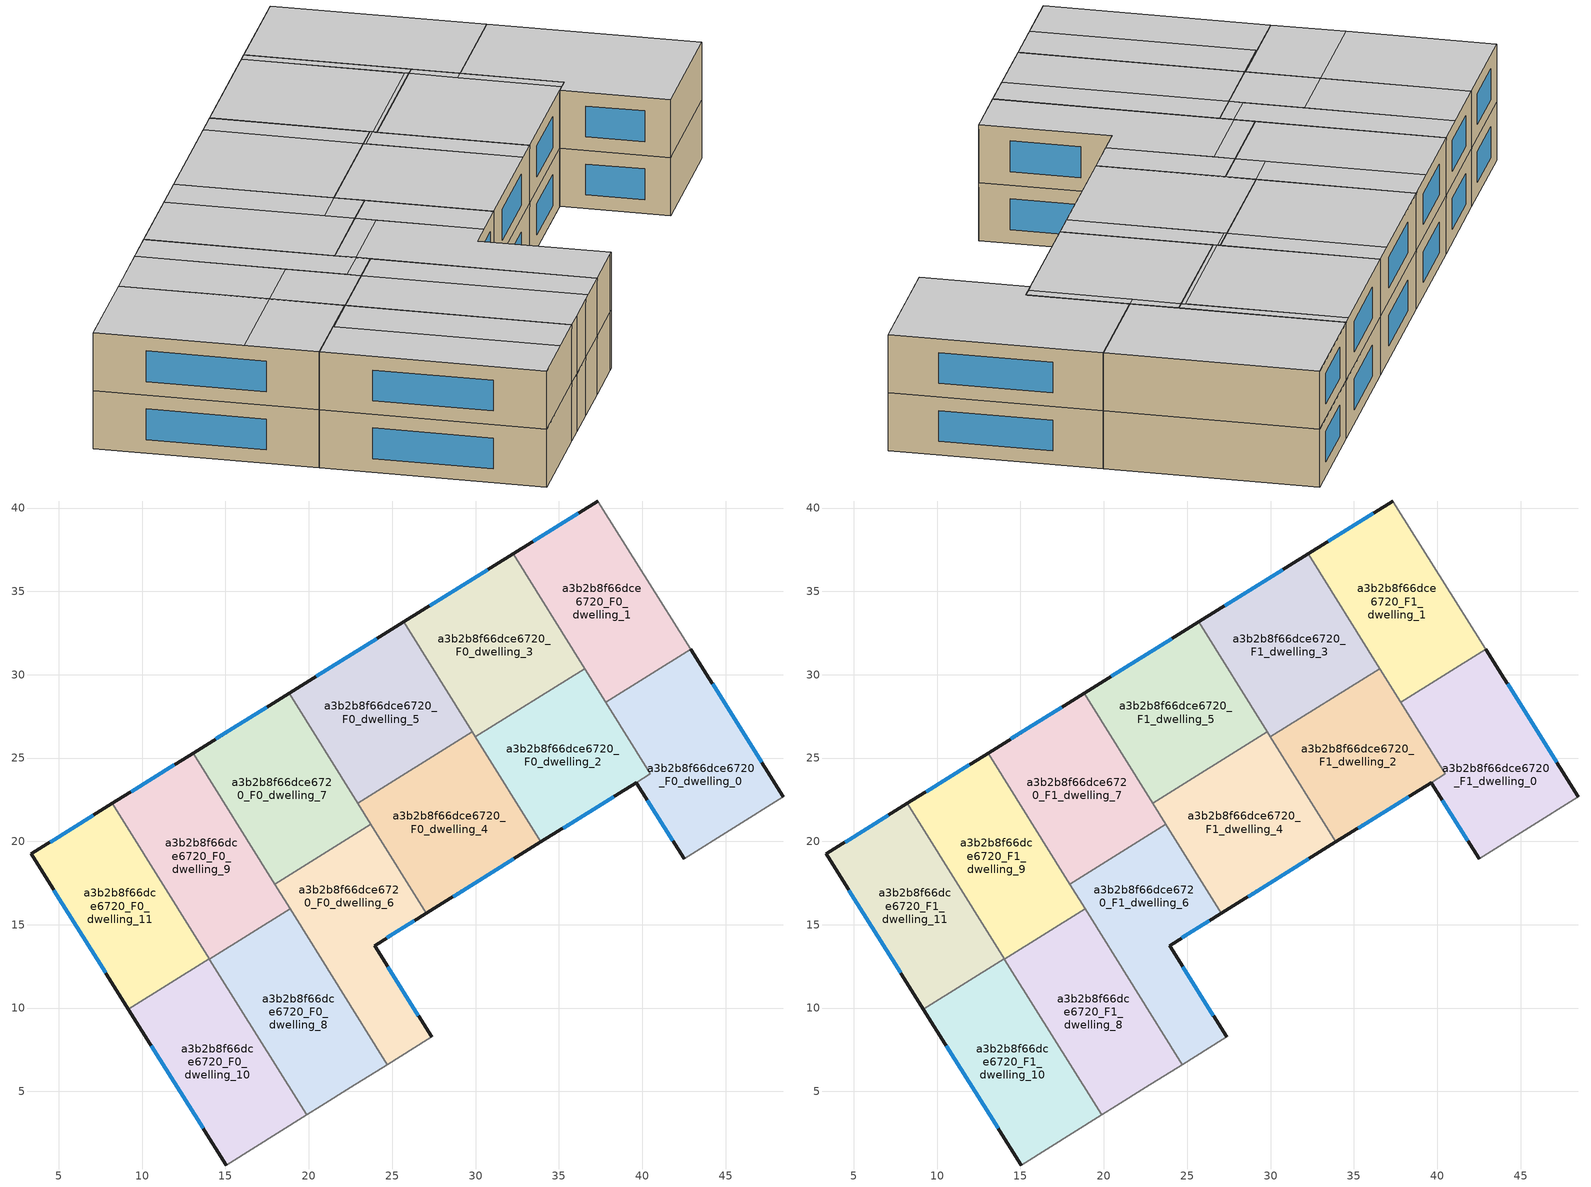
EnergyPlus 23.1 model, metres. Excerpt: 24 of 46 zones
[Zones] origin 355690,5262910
a3b2b8f66dce6720_F0_dwelling_0
 floor ground (EU_floor_Construction): 42.92,31.53 48.47,22.67 42.52,18.96 39.64,23.53 40.49,24.06 37.82,28.35 z0
 wall outside (EU_wall_Construction): 48.47,22.67 42.92,31.53 / 39.64,23.53 42.52,18.96 z0:3
 wall to a3b2b8f66dce6720_F0_dwelling_1 (EU_wall_Construction): 42.92,31.53 37.82,28.35 z0:3
 wall adiabatic (EU_wall_Construction): 42.52,18.96 48.47,22.67 z0:3
 wall to a3b2b8f66dce6720_F0_dwelling_2 (EU_wall_Construction): 37.82,28.35 40.49,24.06 39.64,23.53 z0:3
 window (EU_Window_Construction): 47.17,24.75 44.22,29.45 / 40.32,22.46 41.84,20.03 z0.7:2.3
a3b2b8f66dce6720_F0_dwelling_1
 floor ground (EU_floor_Construction): 37.35,40.42 42.92,31.53 37.82,28.35 32.27,37.26 z0
 wall outside (EU_wall_Construction): 37.35,40.42 32.27,37.26 z0:3
 wall adiabatic (EU_wall_Construction): 42.92,31.53 37.35,40.42 z0:3
 wall to a3b2b8f66dce6720_F0_dwelling_3 (EU_wall_Construction): 32.27,37.26 36.57,30.37 z0:3
 wall to a3b2b8f66dce6720_F0_dwelling_2 (EU_wall_Construction): 36.57,30.37 37.82,28.35 z0:3
 window (EU_Window_Construction): 36.16,39.68 33.46,38 z0.7:2.3
a3b2b8f66dce6720_F0_dwelling_10
 floor ground (EU_floor_Construction): 14.02,12.96 19.86,3.59 15.03,0.58 9.17,9.94 z0
 wall outside (EU_wall_Construction): 9.17,9.94 15.03,0.58 z0:3
 wall to a3b2b8f66dce6720_F0_dwelling_11 (EU_wall_Construction): 14.02,12.96 9.17,9.94 z0:3
 wall adiabatic (EU_wall_Construction): 15.03,0.58 19.86,3.59 z0:3
 wall to a3b2b8f66dce6720_F0_dwelling_8 (EU_wall_Construction): 19.86,3.59 14.04,12.93 z0:3
 wall to a3b2b8f66dce6720_F0_dwelling_9 (EU_wall_Construction): 14.04,12.93 14.02,12.96 z0:3
 window (EU_Window_Construction): 10.55,7.74 13.66,2.78 z0.7:2.3
a3b2b8f66dce6720_F0_dwelling_11
 floor ground (EU_floor_Construction): 8.22,22.28 14.02,12.96 9.17,9.94 3.34,19.24 z0
 wall outside (EU_wall_Construction): 8.22,22.28 3.34,19.24 9.17,9.94 z0:3
 wall to a3b2b8f66dce6720_F0_dwelling_9 (EU_wall_Construction): 14.02,12.96 8.22,22.28 z0:3
 window (EU_Window_Construction): 4.71,17.06 7.8,12.12 / 7.07,21.57 4.49,19.96 z0.7:2.3
a3b2b8f66dce6720_F0_dwelling_2
 floor ground (EU_floor_Construction): 36.57,30.37 40.49,24.06 33.92,19.97 29.99,26.27 z0
 wall outside (EU_wall_Construction): 33.92,19.97 39.64,23.53 z0:3
 wall to a3b2b8f66dce6720_F0_dwelling_3 (EU_wall_Construction): 36.57,30.37 29.99,26.27 z0:3
 wall to a3b2b8f66dce6720_F0_dwelling_4 (EU_wall_Construction): 29.99,26.27 33.92,19.97 z0:3
 window (EU_Window_Construction): 35.26,20.8 38.3,22.69 z0.7:2.3
a3b2b8f66dce6720_F0_dwelling_3
 floor ground (EU_floor_Construction): 32.27,37.26 36.57,30.37 29.99,26.27 25.7,33.17 z0
 wall outside (EU_wall_Construction): 32.27,37.26 25.7,33.17 z0:3
 wall to a3b2b8f66dce6720_F0_dwelling_5 (EU_wall_Construction): 25.7,33.17 29.81,26.57 z0:3
 wall to a3b2b8f66dce6720_F0_dwelling_4 (EU_wall_Construction): 29.81,26.57 29.99,26.27 z0:3
 window (EU_Window_Construction): 30.73,36.3 27.24,34.13 z0.7:2.3
a3b2b8f66dce6720_F0_dwelling_4
 floor ground (EU_floor_Construction): 29.81,26.57 33.92,19.97 27.05,15.69 22.94,22.29 z0
 wall outside (EU_wall_Construction): 27.05,15.69 33.92,19.97 z0:3
 wall to a3b2b8f66dce6720_F0_dwelling_5 (EU_wall_Construction): 29.81,26.57 22.94,22.29 z0:3
 wall to a3b2b8f66dce6720_F0_dwelling_6 (EU_wall_Construction): 23.73,21.02 27.05,15.69 z0:3
 wall to a3b2b8f66dce6720_F0_dwelling_7 (EU_wall_Construction): 22.94,22.29 23.73,21.02 z0:3
 window (EU_Window_Construction): 28.66,16.69 32.31,18.96 z0.7:2.3
a3b2b8f66dce6720_F0_dwelling_5
 floor ground (EU_floor_Construction): 25.7,33.17 29.81,26.57 22.94,22.29 18.83,28.89 z0
 wall outside (EU_wall_Construction): 25.7,33.17 18.83,28.89 z0:3
 wall to a3b2b8f66dce6720_F0_dwelling_7 (EU_wall_Construction): 18.83,28.89 22.94,22.29 z0:3
 window (EU_Window_Construction): 24.08,32.16 20.44,29.89 z0.7:2.3
a3b2b8f66dce6720_F0_dwelling_6
 floor ground (EU_floor_Construction): 23.73,21.02 27.05,15.69 23.94,13.75 27.38,8.26 27.14,8.12 24.71,6.6 17.97,17.43 z0
 wall outside (EU_wall_Construction): 27.38,8.26 23.94,13.75 27.05,15.69 z0:3
 wall adiabatic (EU_wall_Construction): 24.71,6.6 27.14,8.12 27.38,8.26 z0:3
 wall to a3b2b8f66dce6720_F0_dwelling_7 (EU_wall_Construction): 23.73,21.02 17.97,17.43 z0:3
 wall to a3b2b8f66dce6720_F0_dwelling_8 (EU_wall_Construction): 18.89,15.95 24.71,6.6 z0:3
 wall to a3b2b8f66dce6720_F0_dwelling_9 (EU_wall_Construction): 17.97,17.43 18.89,15.95 z0:3
 window (EU_Window_Construction): 26.57,9.55 24.75,12.47 / 24.67,14.21 26.32,15.23 z0.7:2.3
a3b2b8f66dce6720_F0_dwelling_7
 floor ground (EU_floor_Construction): 18.83,28.89 23.73,21.02 17.97,17.43 13.07,25.3 z0
 wall outside (EU_wall_Construction): 18.83,28.89 13.07,25.3 z0:3
 wall to a3b2b8f66dce6720_F0_dwelling_9 (EU_wall_Construction): 13.07,25.3 17.97,17.43 z0:3
 window (EU_Window_Construction): 17.47,28.05 14.42,26.14 z0.7:2.3
a3b2b8f66dce6720_F0_dwelling_8
 floor ground (EU_floor_Construction): 18.89,15.95 24.71,6.6 22.52,5.24 20.76,4.15 19.86,3.59 14.04,12.93 z0
 wall adiabatic (EU_wall_Construction): 19.86,3.59 20.76,4.15 22.52,5.24 24.71,6.6 z0:3
 wall to a3b2b8f66dce6720_F0_dwelling_9 (EU_wall_Construction): 18.89,15.95 14.04,12.93 z0:3
a3b2b8f66dce6720_F0_dwelling_9
 floor ground (EU_floor_Construction): 13.07,25.3 18.89,15.95 14.04,12.93 8.22,22.28 z0
 wall outside (EU_wall_Construction): 13.07,25.3 8.22,22.28 z0:3
 window (EU_Window_Construction): 11.93,24.59 9.36,22.99 z0.7:2.3
a3b2b8f66dce6720_F1_dwelling_0
 floor to a3b2b8f66dce6720_F0_dwelling_0 (EU_floor_Construction): 42.92,31.53 48.47,22.67 42.52,18.96 39.64,23.53 40.49,24.06 37.82,28.35 z3
 wall outside (EU_wall_Construction): 48.47,22.67 42.92,31.53 / 39.64,23.53 42.52,18.96 z3:6
 wall to a3b2b8f66dce6720_F1_dwelling_1 (EU_wall_Construction): 42.92,31.53 37.82,28.35 z3:6
 wall adiabatic (EU_wall_Construction): 42.52,18.96 48.47,22.67 z3:6
 wall to a3b2b8f66dce6720_F1_dwelling_2 (EU_wall_Construction): 37.82,28.35 40.49,24.06 39.64,23.53 z3:6
 window (EU_Window_Construction): 47.17,24.75 44.22,29.45 / 40.32,22.46 41.84,20.03 z3.7:5.3
 ceiling to a3b2b8f66dce6720_F2_dwelling_0 (EU_floor_Construction): 48.47,22.67 42.92,31.53 37.82,28.35 40.49,24.06 39.64,23.53 42.52,18.96 z6
a3b2b8f66dce6720_F1_dwelling_1
 floor to a3b2b8f66dce6720_F0_dwelling_1 (EU_floor_Construction): 37.35,40.42 42.92,31.53 37.82,28.35 32.27,37.26 z3
 wall outside (EU_wall_Construction): 37.35,40.42 32.27,37.26 z3:6
 wall adiabatic (EU_wall_Construction): 42.92,31.53 37.35,40.42 z3:6
 wall to a3b2b8f66dce6720_F1_dwelling_3 (EU_wall_Construction): 32.27,37.26 36.57,30.37 z3:6
 wall to a3b2b8f66dce6720_F1_dwelling_2 (EU_wall_Construction): 36.57,30.37 37.82,28.35 z3:6
 window (EU_Window_Construction): 36.16,39.68 33.46,38 z3.7:5.3
 ceiling to a3b2b8f66dce6720_F2_dwelling_1 (EU_floor_Construction): 42.92,31.53 37.35,40.42 32.27,37.26 37.82,28.35 z6
a3b2b8f66dce6720_F1_dwelling_10
 floor to a3b2b8f66dce6720_F0_dwelling_10 (EU_floor_Construction): 14.02,12.96 19.86,3.59 15.03,0.58 9.17,9.94 z3
 wall outside (EU_wall_Construction): 9.17,9.94 15.03,0.58 z3:6
 wall to a3b2b8f66dce6720_F1_dwelling_11 (EU_wall_Construction): 14.02,12.96 9.17,9.94 z3:6
 wall adiabatic (EU_wall_Construction): 15.03,0.58 19.86,3.59 z3:6
 wall to a3b2b8f66dce6720_F1_dwelling_8 (EU_wall_Construction): 19.86,3.59 14.04,12.93 z3:6
 wall to a3b2b8f66dce6720_F1_dwelling_9 (EU_wall_Construction): 14.04,12.93 14.02,12.96 z3:6
 window (EU_Window_Construction): 10.55,7.74 13.66,2.78 z3.7:5.3
 ceiling to a3b2b8f66dce6720_F2_dwelling_9 (EU_floor_Construction): 17.65,2.22 11.83,11.56 14.04,12.93 14.02,12.96 9.17,9.94 15.03,0.58 z6
 ceiling to a3b2b8f66dce6720_F2_dwelling_8 (EU_floor_Construction): 19.86,3.59 14.04,12.93 11.83,11.56 17.65,2.22 z6
a3b2b8f66dce6720_F1_dwelling_11
 floor to a3b2b8f66dce6720_F0_dwelling_11 (EU_floor_Construction): 8.22,22.28 14.02,12.96 9.17,9.94 3.34,19.24 z3
 wall outside (EU_wall_Construction): 8.22,22.28 3.34,19.24 9.17,9.94 z3:6
 wall to a3b2b8f66dce6720_F1_dwelling_9 (EU_wall_Construction): 14.02,12.96 8.22,22.28 z3:6
 window (EU_Window_Construction): 4.71,17.06 7.8,12.12 / 7.07,21.57 4.49,19.96 z3.7:5.3
 ceiling to a3b2b8f66dce6720_F2_dwelling_10 (EU_floor_Construction): 12.09,16.06 8.22,22.28 3.34,19.24 7.23,13.04 z6
 ceiling to a3b2b8f66dce6720_F2_dwelling_9 (EU_floor_Construction): 14.02,12.96 12.09,16.06 7.23,13.04 9.17,9.94 z6
a3b2b8f66dce6720_F1_dwelling_2
 floor to a3b2b8f66dce6720_F0_dwelling_2 (EU_floor_Construction): 36.57,30.37 40.49,24.06 33.92,19.97 29.99,26.27 z3
 wall outside (EU_wall_Construction): 33.92,19.97 39.64,23.53 z3:6
 wall to a3b2b8f66dce6720_F1_dwelling_3 (EU_wall_Construction): 36.57,30.37 29.99,26.27 z3:6
 wall to a3b2b8f66dce6720_F1_dwelling_4 (EU_wall_Construction): 29.99,26.27 33.92,19.97 z3:6
 window (EU_Window_Construction): 35.26,20.8 38.3,22.69 z3.7:5.3
 ceiling to a3b2b8f66dce6720_F2_dwelling_2 (EU_floor_Construction): 39.87,23.67 40.03,23.77 37.65,27.59 37.36,28.06 36.1,30.08 29.99,26.27 33.92,19.97 z6
 ceiling to a3b2b8f66dce6720_F2_dwelling_0 (EU_floor_Construction): 40.49,24.06 37.82,28.35 37.36,28.06 40.03,23.77 39.87,23.67 z6
 ceiling to a3b2b8f66dce6720_F2_dwelling_1 (EU_floor_Construction): 37.82,28.35 36.57,30.37 36.1,30.08 37.36,28.06 z6
a3b2b8f66dce6720_F1_dwelling_3
 floor to a3b2b8f66dce6720_F0_dwelling_3 (EU_floor_Construction): 32.27,37.26 36.57,30.37 29.99,26.27 25.7,33.17 z3
 wall outside (EU_wall_Construction): 32.27,37.26 25.7,33.17 z3:6
 wall to a3b2b8f66dce6720_F1_dwelling_5 (EU_wall_Construction): 25.7,33.17 29.81,26.57 z3:6
 wall to a3b2b8f66dce6720_F1_dwelling_4 (EU_wall_Construction): 29.81,26.57 29.99,26.27 z3:6
 window (EU_Window_Construction): 30.73,36.3 27.24,34.13 z3.7:5.3
 ceiling to a3b2b8f66dce6720_F2_dwelling_3 (EU_floor_Construction): 35.99,30.25 31.81,36.97 25.7,33.17 29.88,26.45 z6
 ceiling to a3b2b8f66dce6720_F2_dwelling_1 (EU_floor_Construction): 36.57,30.37 32.27,37.26 31.81,36.97 36.1,30.08 z6
 ceiling to a3b2b8f66dce6720_F2_dwelling_2 (EU_floor_Construction): 36.1,30.08 35.99,30.25 29.88,26.45 29.99,26.27 z6
a3b2b8f66dce6720_F1_dwelling_4
 floor to a3b2b8f66dce6720_F0_dwelling_4 (EU_floor_Construction): 29.81,26.57 33.92,19.97 27.05,15.69 22.94,22.29 z3
 wall outside (EU_wall_Construction): 27.05,15.69 33.92,19.97 z3:6
 wall to a3b2b8f66dce6720_F1_dwelling_5 (EU_wall_Construction): 29.81,26.57 22.94,22.29 z3:6
 wall to a3b2b8f66dce6720_F1_dwelling_6 (EU_wall_Construction): 23.73,21.02 27.05,15.69 z3:6
 wall to a3b2b8f66dce6720_F1_dwelling_7 (EU_wall_Construction): 22.94,22.29 23.73,21.02 z3:6
 window (EU_Window_Construction): 28.66,16.69 32.31,18.96 z3.7:5.3
 ceiling to a3b2b8f66dce6720_F2_dwelling_4 (EU_floor_Construction): 32.67,19.19 28.56,25.79 22.94,22.29 27.05,15.69 z6
 ceiling to a3b2b8f66dce6720_F2_dwelling_2 (EU_floor_Construction): 33.92,19.97 29.88,26.45 28.63,25.67 32.67,19.19 z6
 ceiling to a3b2b8f66dce6720_F2_dwelling_3 (EU_floor_Construction): 29.88,26.45 29.81,26.57 28.56,25.79 28.63,25.67 z6
a3b2b8f66dce6720_F1_dwelling_5
 floor to a3b2b8f66dce6720_F0_dwelling_5 (EU_floor_Construction): 25.7,33.17 29.81,26.57 22.94,22.29 18.83,28.89 z3
 wall outside (EU_wall_Construction): 25.7,33.17 18.83,28.89 z3:6
 wall to a3b2b8f66dce6720_F1_dwelling_7 (EU_wall_Construction): 18.83,28.89 22.94,22.29 z3:6
 window (EU_Window_Construction): 24.08,32.16 20.44,29.89 z3.7:5.3
 ceiling to a3b2b8f66dce6720_F2_dwelling_5 (EU_floor_Construction): 28.56,25.79 24.45,32.39 18.83,28.89 22.94,22.29 z6
 ceiling to a3b2b8f66dce6720_F2_dwelling_3 (EU_floor_Construction): 29.81,26.57 25.7,33.17 24.45,32.39 28.56,25.79 z6
a3b2b8f66dce6720_F1_dwelling_6
 floor to a3b2b8f66dce6720_F0_dwelling_6 (EU_floor_Construction): 23.73,21.02 27.05,15.69 23.94,13.75 27.38,8.26 27.14,8.12 24.71,6.6 17.97,17.43 z3
 wall outside (EU_wall_Construction): 27.38,8.26 23.94,13.75 27.05,15.69 z3:6
 wall adiabatic (EU_wall_Construction): 24.71,6.6 27.14,8.12 27.38,8.26 z3:6
 wall to a3b2b8f66dce6720_F1_dwelling_7 (EU_wall_Construction): 23.73,21.02 17.97,17.43 z3:6
 wall to a3b2b8f66dce6720_F1_dwelling_8 (EU_wall_Construction): 18.89,15.95 24.71,6.6 z3:6
 wall to a3b2b8f66dce6720_F1_dwelling_9 (EU_wall_Construction): 17.97,17.43 18.89,15.95 z3:6
 window (EU_Window_Construction): 26.57,9.55 24.75,12.47 / 24.67,14.21 26.32,15.23 z3.7:5.3
 ceiling to a3b2b8f66dce6720_F2_dwelling_6 (EU_floor_Construction): 27.14,8.12 27.38,8.26 23.94,13.75 25.18,14.52 22.41,18.97 18.52,16.55 24.71,6.6 z6
 ceiling to a3b2b8f66dce6720_F2_dwelling_4 (EU_floor_Construction): 27.05,15.69 23.73,21.02 21.86,19.85 25.18,14.52 z6
 ceiling to a3b2b8f66dce6720_F2_dwelling_7 (EU_floor_Construction): 22.41,18.97 21.86,19.85 17.97,17.43 18.52,16.55 z6
a3b2b8f66dce6720_F1_dwelling_7
 floor to a3b2b8f66dce6720_F0_dwelling_7 (EU_floor_Construction): 18.83,28.89 23.73,21.02 17.97,17.43 13.07,25.3 z3
 wall outside (EU_wall_Construction): 18.83,28.89 13.07,25.3 z3:6
 wall to a3b2b8f66dce6720_F1_dwelling_9 (EU_wall_Construction): 13.07,25.3 17.97,17.43 z3:6
 window (EU_Window_Construction): 17.47,28.05 14.42,26.14 z3.7:5.3
 ceiling to a3b2b8f66dce6720_F2_dwelling_7 (EU_floor_Construction): 21.86,19.85 16.96,27.72 13.07,25.3 17.97,17.43 z6
 ceiling to a3b2b8f66dce6720_F2_dwelling_5 (EU_floor_Construction): 22.94,22.29 18.83,28.89 16.96,27.72 21.07,21.12 z6
 ceiling to a3b2b8f66dce6720_F2_dwelling_4 (EU_floor_Construction): 23.73,21.02 22.94,22.29 21.07,21.12 21.86,19.85 z6
a3b2b8f66dce6720_F1_dwelling_8
 floor to a3b2b8f66dce6720_F0_dwelling_8 (EU_floor_Construction): 18.89,15.95 24.71,6.6 22.52,5.24 20.76,4.15 19.86,3.59 14.04,12.93 z3
 wall adiabatic (EU_wall_Construction): 19.86,3.59 20.76,4.15 22.52,5.24 24.71,6.6 z3:6
 wall to a3b2b8f66dce6720_F1_dwelling_9 (EU_wall_Construction): 18.89,15.95 14.04,12.93 z3:6
 ceiling to a3b2b8f66dce6720_F2_dwelling_8 (EU_floor_Construction): 22.95,5.51 17.12,14.86 14.04,12.93 19.86,3.59 z6
 ceiling to a3b2b8f66dce6720_F2_dwelling_6 (EU_floor_Construction): 24.71,6.6 18.89,15.95 17.12,14.86 22.95,5.51 z6
a3b2b8f66dce6720_F1_dwelling_9
 floor to a3b2b8f66dce6720_F0_dwelling_9 (EU_floor_Construction): 13.07,25.3 18.89,15.95 14.04,12.93 8.22,22.28 z3
 wall outside (EU_wall_Construction): 13.07,25.3 8.22,22.28 z3:6
 window (EU_Window_Construction): 11.93,24.59 9.36,22.99 z3.7:5.3
 ceiling to a3b2b8f66dce6720_F2_dwelling_10 (EU_floor_Construction): 15.17,17.99 11.3,24.2 8.22,22.28 12.09,16.06 z6
 ceiling to a3b2b8f66dce6720_F2_dwelling_7 (EU_floor_Construction): 18.52,16.55 13.07,25.3 11.3,24.2 16.75,15.45 z6
 ceiling to a3b2b8f66dce6720_F2_dwelling_9 (EU_floor_Construction): 17.12,14.86 15.17,17.99 12.09,16.06 14.04,12.93 z6
 ceiling to a3b2b8f66dce6720_F2_dwelling_6 (EU_floor_Construction): 18.89,15.95 18.52,16.55 16.75,15.45 17.12,14.86 z6
[Building]
EU S2 Campaign: North Axis=0; Terrain=City; Solar Distribution=FullExterior
[Site:Location]
Budapest.Ferenc.Liszt.Intl.AP: Latitude=47.437; Longitude=19.256; Time Zone=1; Elevation=185
[SizingPeriod:WeatherFileDays]
AnnualSizingPeriod: Begin Month=1; Begin Day of Month=1; End Month=12; End Day of Month=31; Day of Week for Start Day=Monday; Use Weather File Daylight Saving Period=No; Use Weather File Rain and Snow Indicators=No
[MATERIAL]
EU_InternalMass_Material: Roughness=MediumRough; Thickness=0.1; Conductivity=1; Density=1800; Specific Heat=900; Thermal Absorptance=0.9; Solar Absorptance=0.7; Visible Absorptance=0.7
[MATERIAL:NOMASS] Roughness=MediumRough; Thermal Absorptance=0.9; Solar Absorptance=0.7; Visible Absorptance=0.7
Name | Thermal Resistance
EU_wall_NoMass | 0.832559
EU_floor_NoMass | 0.872794
[WINDOWMATERIAL:SIMPLEGLAZINGSYSTEM]
EU_Window_SimpleGlazing: UFactor=2.79869; Solar Heat Gain Coefficient=0.75; Visible Transmittance=0.75
[CONSTRUCTION]
EU_wall_Construction: EU_wall_NoMass
EU_floor_Construction: EU_floor_NoMass
EU_Window_Construction: EU_Window_SimpleGlazing
EU_InternalMass_Construction: EU_InternalMass_Material
[ZONE] Type=1; Multiplier=1; Ceiling Height=autocalculate; Floor Area=autocalculate; Part of Total Floor Area=Yes
Name | Volume
a3b2b8f66dce6720_F0_dwelling_0; a3b2b8f66dce6720_F1_dwelling_0 | 204.838
a3b2b8f66dce6720_F0_dwelling_1; a3b2b8f66dce6720_F1_dwelling_1 | 188.745
a3b2b8f66dce6720_F0_dwelling_10; a3b2b8f66dce6720_F1_dwelling_10; a3b2b8f66dce6720_F0_dwelling_11; a3b2b8f66dce6720_F1_dwelling_11 | 188.755
a3b2b8f66dce6720_F0_dwelling_2; a3b2b8f66dce6720_F1_dwelling_2 | 172.598
a3b2b8f66dce6720_F0_dwelling_3; a3b2b8f66dce6720_F1_dwelling_3 | 188.736
a3b2b8f66dce6720_F0_dwelling_4; a3b2b8f66dce6720_F1_dwelling_4; a3b2b8f66dce6720_F0_dwelling_7; a3b2b8f66dce6720_F1_dwelling_7 | 188.771
a3b2b8f66dce6720_F0_dwelling_5; a3b2b8f66dce6720_F1_dwelling_5; a3b2b8f66dce6720_F0_dwelling_9; a3b2b8f66dce6720_F1_dwelling_9 | 188.734
a3b2b8f66dce6720_F0_dwelling_6; a3b2b8f66dce6720_F1_dwelling_6 | 188.737
a3b2b8f66dce6720_F0_dwelling_8; a3b2b8f66dce6720_F1_dwelling_8 | 188.756
[INTERNALMASS] Construction=EU_InternalMass_Construction
Name | Zone or ZoneList | Surface Area
a3b2b8f66dce6720_F0_dwelling_0_EU_InternalMass | a3b2b8f66dce6720_F0_dwelling_0 | 68.2805
a3b2b8f66dce6720_F0_dwelling_1_EU_InternalMass | a3b2b8f66dce6720_F0_dwelling_1 | 62.9151
a3b2b8f66dce6720_F0_dwelling_2_EU_InternalMass | a3b2b8f66dce6720_F0_dwelling_2 | 57.5526
a3b2b8f66dce6720_F0_dwelling_3_EU_InternalMass | a3b2b8f66dce6720_F0_dwelling_3 | 62.9128
a3b2b8f66dce6720_F0_dwelling_4_EU_InternalMass | a3b2b8f66dce6720_F0_dwelling_4 | 62.9254
a3b2b8f66dce6720_F0_dwelling_5_EU_InternalMass | a3b2b8f66dce6720_F0_dwelling_5 | 62.9107
a3b2b8f66dce6720_F0_dwelling_6_EU_InternalMass | a3b2b8f66dce6720_F0_dwelling_6 | 62.9124
a3b2b8f66dce6720_F0_dwelling_7_EU_InternalMass | a3b2b8f66dce6720_F0_dwelling_7 | 62.9237
a3b2b8f66dce6720_F0_dwelling_8_EU_InternalMass | a3b2b8f66dce6720_F0_dwelling_8 | 62.9184
a3b2b8f66dce6720_F0_dwelling_9_EU_InternalMass | a3b2b8f66dce6720_F0_dwelling_9 | 62.9106
a3b2b8f66dce6720_F0_dwelling_10_EU_InternalMass | a3b2b8f66dce6720_F0_dwelling_10 | 62.9194
a3b2b8f66dce6720_F0_dwelling_11_EU_InternalMass | a3b2b8f66dce6720_F0_dwelling_11 | 62.9198
a3b2b8f66dce6720_F1_dwelling_0_EU_InternalMass | a3b2b8f66dce6720_F1_dwelling_0 | 68.2805
a3b2b8f66dce6720_F1_dwelling_1_EU_InternalMass | a3b2b8f66dce6720_F1_dwelling_1 | 62.9151
a3b2b8f66dce6720_F1_dwelling_2_EU_InternalMass | a3b2b8f66dce6720_F1_dwelling_2 | 57.5526
a3b2b8f66dce6720_F1_dwelling_3_EU_InternalMass | a3b2b8f66dce6720_F1_dwelling_3 | 62.9128
a3b2b8f66dce6720_F1_dwelling_4_EU_InternalMass | a3b2b8f66dce6720_F1_dwelling_4 | 62.9254
a3b2b8f66dce6720_F1_dwelling_5_EU_InternalMass | a3b2b8f66dce6720_F1_dwelling_5 | 62.9107
a3b2b8f66dce6720_F1_dwelling_6_EU_InternalMass | a3b2b8f66dce6720_F1_dwelling_6 | 62.9124
a3b2b8f66dce6720_F1_dwelling_7_EU_InternalMass | a3b2b8f66dce6720_F1_dwelling_7 | 62.9237
a3b2b8f66dce6720_F1_dwelling_8_EU_InternalMass | a3b2b8f66dce6720_F1_dwelling_8 | 62.9184
a3b2b8f66dce6720_F1_dwelling_9_EU_InternalMass | a3b2b8f66dce6720_F1_dwelling_9 | 62.9106
a3b2b8f66dce6720_F1_dwelling_10_EU_InternalMass | a3b2b8f66dce6720_F1_dwelling_10 | 62.9194
a3b2b8f66dce6720_F1_dwelling_11_EU_InternalMass | a3b2b8f66dce6720_F1_dwelling_11 | 62.9198
[OTHEREQUIPMENT] Fuel Type=Electricity; Design Level Calculation Method=Watts/Area; Power per Zone Floor Area=1; Fraction Latent=0; Fraction Radiant=0; Fraction Lost=0; Carbon Dioxide Generation Rate=0; EndUse Subcategory=EU_Step8_InternalGains
Name | Zone or ZoneList or Space or SpaceList | Schedule
EU_Step8_InternalGain_a3b2b8f66dce6720_F0_dwelling_0_f000 | a3b2b8f66dce6720_F0_dwelling_0 | EU_Step8_GainSchedule_a3b2b8f66dce6720_F0_dwelling_0_f000
EU_Step8_InternalGain_a3b2b8f66dce6720_F0_dwelling_1_f000 | a3b2b8f66dce6720_F0_dwelling_1 | EU_Step8_GainSchedule_a3b2b8f66dce6720_F0_dwelling_1_f000
EU_Step8_InternalGain_a3b2b8f66dce6720_F0_dwelling_2_f000 | a3b2b8f66dce6720_F0_dwelling_2 | EU_Step8_GainSchedule_a3b2b8f66dce6720_F0_dwelling_2_f000
EU_Step8_InternalGain_a3b2b8f66dce6720_F0_dwelling_3_f000 | a3b2b8f66dce6720_F0_dwelling_3 | EU_Step8_GainSchedule_a3b2b8f66dce6720_F0_dwelling_3_f000
EU_Step8_InternalGain_a3b2b8f66dce6720_F0_dwelling_4_f000 | a3b2b8f66dce6720_F0_dwelling_4 | EU_Step8_GainSchedule_a3b2b8f66dce6720_F0_dwelling_4_f000
EU_Step8_InternalGain_a3b2b8f66dce6720_F0_dwelling_5_f000 | a3b2b8f66dce6720_F0_dwelling_5 | EU_Step8_GainSchedule_a3b2b8f66dce6720_F0_dwelling_5_f000
EU_Step8_InternalGain_a3b2b8f66dce6720_F0_dwelling_6_f000 | a3b2b8f66dce6720_F0_dwelling_6 | EU_Step8_GainSchedule_a3b2b8f66dce6720_F0_dwelling_6_f000
EU_Step8_InternalGain_a3b2b8f66dce6720_F0_dwelling_7_f000 | a3b2b8f66dce6720_F0_dwelling_7 | EU_Step8_GainSchedule_a3b2b8f66dce6720_F0_dwelling_7_f000
EU_Step8_InternalGain_a3b2b8f66dce6720_F0_dwelling_8_f000 | a3b2b8f66dce6720_F0_dwelling_8 | EU_Step8_GainSchedule_a3b2b8f66dce6720_F0_dwelling_8_f000
EU_Step8_InternalGain_a3b2b8f66dce6720_F0_dwelling_9_f000 | a3b2b8f66dce6720_F0_dwelling_9 | EU_Step8_GainSchedule_a3b2b8f66dce6720_F0_dwelling_9_f000
EU_Step8_InternalGain_a3b2b8f66dce6720_F0_dwelling_10_f000 | a3b2b8f66dce6720_F0_dwelling_10 | EU_Step8_GainSchedule_a3b2b8f66dce6720_F0_dwelling_10_f000
EU_Step8_InternalGain_a3b2b8f66dce6720_F0_dwelling_11_f000 | a3b2b8f66dce6720_F0_dwelling_11 | EU_Step8_GainSchedule_a3b2b8f66dce6720_F0_dwelling_11_f000
EU_Step8_InternalGain_a3b2b8f66dce6720_F1_dwelling_0_f000 | a3b2b8f66dce6720_F1_dwelling_0 | EU_Step8_GainSchedule_a3b2b8f66dce6720_F1_dwelling_0_f000
EU_Step8_InternalGain_a3b2b8f66dce6720_F1_dwelling_1_f000 | a3b2b8f66dce6720_F1_dwelling_1 | EU_Step8_GainSchedule_a3b2b8f66dce6720_F1_dwelling_1_f000
EU_Step8_InternalGain_a3b2b8f66dce6720_F1_dwelling_2_f000 | a3b2b8f66dce6720_F1_dwelling_2 | EU_Step8_GainSchedule_a3b2b8f66dce6720_F1_dwelling_2_f000
EU_Step8_InternalGain_a3b2b8f66dce6720_F1_dwelling_3_f000 | a3b2b8f66dce6720_F1_dwelling_3 | EU_Step8_GainSchedule_a3b2b8f66dce6720_F1_dwelling_3_f000
EU_Step8_InternalGain_a3b2b8f66dce6720_F1_dwelling_4_f000 | a3b2b8f66dce6720_F1_dwelling_4 | EU_Step8_GainSchedule_a3b2b8f66dce6720_F1_dwelling_4_f000
EU_Step8_InternalGain_a3b2b8f66dce6720_F1_dwelling_5_f000 | a3b2b8f66dce6720_F1_dwelling_5 | EU_Step8_GainSchedule_a3b2b8f66dce6720_F1_dwelling_5_f000
EU_Step8_InternalGain_a3b2b8f66dce6720_F1_dwelling_6_f000 | a3b2b8f66dce6720_F1_dwelling_6 | EU_Step8_GainSchedule_a3b2b8f66dce6720_F1_dwelling_6_f000
EU_Step8_InternalGain_a3b2b8f66dce6720_F1_dwelling_7_f000 | a3b2b8f66dce6720_F1_dwelling_7 | EU_Step8_GainSchedule_a3b2b8f66dce6720_F1_dwelling_7_f000
EU_Step8_InternalGain_a3b2b8f66dce6720_F1_dwelling_8_f000 | a3b2b8f66dce6720_F1_dwelling_8 | EU_Step8_GainSchedule_a3b2b8f66dce6720_F1_dwelling_8_f000
EU_Step8_InternalGain_a3b2b8f66dce6720_F1_dwelling_9_f000 | a3b2b8f66dce6720_F1_dwelling_9 | EU_Step8_GainSchedule_a3b2b8f66dce6720_F1_dwelling_9_f000
EU_Step8_InternalGain_a3b2b8f66dce6720_F1_dwelling_10_f000 | a3b2b8f66dce6720_F1_dwelling_10 | EU_Step8_GainSchedule_a3b2b8f66dce6720_F1_dwelling_10_f000
EU_Step8_InternalGain_a3b2b8f66dce6720_F1_dwelling_11_f000 | a3b2b8f66dce6720_F1_dwelling_11 | EU_Step8_GainSchedule_a3b2b8f66dce6720_F1_dwelling_11_f000
[ZONEVENTILATION:DESIGNFLOWRATE] Schedule=EU_AlwaysOn; Design Flow Rate Calculation Method=AirChanges/Hour; Air Changes per Hour=0.475469; Ventilation Type=Natural; Fan Pressure Rise=0; Fan Total Efficiency=1; Constant Term Coefficient=1; Temperature Term Coefficient=0; Velocity Term Coefficient=0; Velocity Squared Term Coefficient=0; Minimum Indoor Temperature=-100; Maximum Indoor Temperature=100; Delta Temperature=-100; Minimum Outdoor Temperature=-100; Maximum Outdoor Temperature=100; Maximum Wind Speed=40
Name | Zone or ZoneList or Space or SpaceList
EU_ConstantAir_a3b2b8f66dce6720_F0_dwelling_0 | a3b2b8f66dce6720_F0_dwelling_0
EU_ConstantAir_a3b2b8f66dce6720_F0_dwelling_1 | a3b2b8f66dce6720_F0_dwelling_1
EU_ConstantAir_a3b2b8f66dce6720_F0_dwelling_2 | a3b2b8f66dce6720_F0_dwelling_2
EU_ConstantAir_a3b2b8f66dce6720_F0_dwelling_3 | a3b2b8f66dce6720_F0_dwelling_3
EU_ConstantAir_a3b2b8f66dce6720_F0_dwelling_4 | a3b2b8f66dce6720_F0_dwelling_4
EU_ConstantAir_a3b2b8f66dce6720_F0_dwelling_5 | a3b2b8f66dce6720_F0_dwelling_5
EU_ConstantAir_a3b2b8f66dce6720_F0_dwelling_6 | a3b2b8f66dce6720_F0_dwelling_6
EU_ConstantAir_a3b2b8f66dce6720_F0_dwelling_7 | a3b2b8f66dce6720_F0_dwelling_7
EU_ConstantAir_a3b2b8f66dce6720_F0_dwelling_8 | a3b2b8f66dce6720_F0_dwelling_8
EU_ConstantAir_a3b2b8f66dce6720_F0_dwelling_9 | a3b2b8f66dce6720_F0_dwelling_9
EU_ConstantAir_a3b2b8f66dce6720_F0_dwelling_10 | a3b2b8f66dce6720_F0_dwelling_10
EU_ConstantAir_a3b2b8f66dce6720_F0_dwelling_11 | a3b2b8f66dce6720_F0_dwelling_11
EU_ConstantAir_a3b2b8f66dce6720_F1_dwelling_0 | a3b2b8f66dce6720_F1_dwelling_0
EU_ConstantAir_a3b2b8f66dce6720_F1_dwelling_1 | a3b2b8f66dce6720_F1_dwelling_1
EU_ConstantAir_a3b2b8f66dce6720_F1_dwelling_2 | a3b2b8f66dce6720_F1_dwelling_2
EU_ConstantAir_a3b2b8f66dce6720_F1_dwelling_3 | a3b2b8f66dce6720_F1_dwelling_3
EU_ConstantAir_a3b2b8f66dce6720_F1_dwelling_4 | a3b2b8f66dce6720_F1_dwelling_4
EU_ConstantAir_a3b2b8f66dce6720_F1_dwelling_5 | a3b2b8f66dce6720_F1_dwelling_5
EU_ConstantAir_a3b2b8f66dce6720_F1_dwelling_6 | a3b2b8f66dce6720_F1_dwelling_6
EU_ConstantAir_a3b2b8f66dce6720_F1_dwelling_7 | a3b2b8f66dce6720_F1_dwelling_7
EU_ConstantAir_a3b2b8f66dce6720_F1_dwelling_8 | a3b2b8f66dce6720_F1_dwelling_8
EU_ConstantAir_a3b2b8f66dce6720_F1_dwelling_9 | a3b2b8f66dce6720_F1_dwelling_9
EU_ConstantAir_a3b2b8f66dce6720_F1_dwelling_10 | a3b2b8f66dce6720_F1_dwelling_10
EU_ConstantAir_a3b2b8f66dce6720_F1_dwelling_11 | a3b2b8f66dce6720_F1_dwelling_11
[HVACTEMPLATE:THERMOSTAT] Constant Heating Setpoint=20; Constant Cooling Setpoint=50
EU_HeatOnly_a3b2b8f66dce6720_F0_dwelling_0; EU_HeatOnly_a3b2b8f66dce6720_F0_dwelling_1; EU_HeatOnly_a3b2b8f66dce6720_F0_dwelling_2; EU_HeatOnly_a3b2b8f66dce6720_F0_dwelling_3; EU_HeatOnly_a3b2b8f66dce6720_F0_dwelling_4; EU_HeatOnly_a3b2b8f66dce6720_F0_dwelling_5; EU_HeatOnly_a3b2b8f66dce6720_F0_dwelling_6; EU_HeatOnly_a3b2b8f66dce6720_F0_dwelling_7; EU_HeatOnly_a3b2b8f66dce6720_F0_dwelling_8; EU_HeatOnly_a3b2b8f66dce6720_F0_dwelling_9; EU_HeatOnly_a3b2b8f66dce6720_F0_dwelling_10; EU_HeatOnly_a3b2b8f66dce6720_F0_dwelling_11; EU_HeatOnly_a3b2b8f66dce6720_F1_dwelling_0; EU_HeatOnly_a3b2b8f66dce6720_F1_dwelling_1; EU_HeatOnly_a3b2b8f66dce6720_F1_dwelling_2; EU_HeatOnly_a3b2b8f66dce6720_F1_dwelling_3; EU_HeatOnly_a3b2b8f66dce6720_F1_dwelling_4; EU_HeatOnly_a3b2b8f66dce6720_F1_dwelling_5; EU_HeatOnly_a3b2b8f66dce6720_F1_dwelling_6; EU_HeatOnly_a3b2b8f66dce6720_F1_dwelling_7; EU_HeatOnly_a3b2b8f66dce6720_F1_dwelling_8; EU_HeatOnly_a3b2b8f66dce6720_F1_dwelling_9; EU_HeatOnly_a3b2b8f66dce6720_F1_dwelling_10; EU_HeatOnly_a3b2b8f66dce6720_F1_dwelling_11; EU_HeatOnly_a3b2b8f66dce6720_F2_dwelling_0; EU_HeatOnly_a3b2b8f66dce6720_F2_dwelling_1; EU_HeatOnly_a3b2b8f66dce6720_F2_dwelling_2; EU_HeatOnly_a3b2b8f66dce6720_F2_dwelling_3; EU_HeatOnly_a3b2b8f66dce6720_F2_dwelling_4; EU_HeatOnly_a3b2b8f66dce6720_F2_dwelling_5; EU_HeatOnly_a3b2b8f66dce6720_F2_dwelling_6; EU_HeatOnly_a3b2b8f66dce6720_F2_dwelling_7; EU_HeatOnly_a3b2b8f66dce6720_F2_dwelling_8; EU_HeatOnly_a3b2b8f66dce6720_F2_dwelling_9; EU_HeatOnly_a3b2b8f66dce6720_F2_dwelling_10; EU_HeatOnly_a3b2b8f66dce6720_F3_dwelling_0; EU_HeatOnly_a3b2b8f66dce6720_F3_dwelling_1; EU_HeatOnly_a3b2b8f66dce6720_F3_dwelling_2; EU_HeatOnly_a3b2b8f66dce6720_F3_dwelling_3; EU_HeatOnly_a3b2b8f66dce6720_F3_dwelling_4; EU_HeatOnly_a3b2b8f66dce6720_F3_dwelling_5; EU_HeatOnly_a3b2b8f66dce6720_F3_dwelling_6; EU_HeatOnly_a3b2b8f66dce6720_F3_dwelling_7; EU_HeatOnly_a3b2b8f66dce6720_F3_dwelling_8; EU_HeatOnly_a3b2b8f66dce6720_F3_dwelling_9; EU_HeatOnly_a3b2b8f66dce6720_F3_dwelling_10
[HVACTEMPLATE:ZONE:IDEALLOADSAIRSYSTEM] System Availability Schedule=EU_AlwaysOn; Maximum Heating Supply Air Temperature=50; Minimum Cooling Supply Air Temperature=13; Maximum Heating Supply Air Humidity Ratio=0.0156; Minimum Cooling Supply Air Humidity Ratio=0.0077; Heating Limit=NoLimit; Cooling Limit=NoLimit; Heating Availability Schedule=EU_AlwaysOn; Cooling Availability Schedule=EU_CoolingOff; Dehumidification Control Type=ConstantSensibleHeatRatio; Cooling Sensible Heat Ratio=0.7; Dehumidification Setpoint=60; Humidification Control Type=None; Humidification Setpoint=30; Outdoor Air Method=None; Outdoor Air Flow Rate per Person=0.00944; Outdoor Air Flow Rate per Zone Floor Area=0; Outdoor Air Flow Rate per Zone=0; Demand Controlled Ventilation Type=None; Outdoor Air Economizer Type=NoEconomizer; Heat Recovery Type=None; Sensible Heat Recovery Effectiveness=0.7; Latent Heat Recovery Effectiveness=0.65
Name | Template Thermostat
a3b2b8f66dce6720_F0_dwelling_0 | EU_HeatOnly_a3b2b8f66dce6720_F0_dwelling_0
a3b2b8f66dce6720_F0_dwelling_1 | EU_HeatOnly_a3b2b8f66dce6720_F0_dwelling_1
a3b2b8f66dce6720_F0_dwelling_2 | EU_HeatOnly_a3b2b8f66dce6720_F0_dwelling_2
a3b2b8f66dce6720_F0_dwelling_3 | EU_HeatOnly_a3b2b8f66dce6720_F0_dwelling_3
a3b2b8f66dce6720_F0_dwelling_4 | EU_HeatOnly_a3b2b8f66dce6720_F0_dwelling_4
a3b2b8f66dce6720_F0_dwelling_5 | EU_HeatOnly_a3b2b8f66dce6720_F0_dwelling_5
a3b2b8f66dce6720_F0_dwelling_6 | EU_HeatOnly_a3b2b8f66dce6720_F0_dwelling_6
a3b2b8f66dce6720_F0_dwelling_7 | EU_HeatOnly_a3b2b8f66dce6720_F0_dwelling_7
a3b2b8f66dce6720_F0_dwelling_8 | EU_HeatOnly_a3b2b8f66dce6720_F0_dwelling_8
a3b2b8f66dce6720_F0_dwelling_9 | EU_HeatOnly_a3b2b8f66dce6720_F0_dwelling_9
a3b2b8f66dce6720_F0_dwelling_10 | EU_HeatOnly_a3b2b8f66dce6720_F0_dwelling_10
a3b2b8f66dce6720_F0_dwelling_11 | EU_HeatOnly_a3b2b8f66dce6720_F0_dwelling_11
a3b2b8f66dce6720_F1_dwelling_0 | EU_HeatOnly_a3b2b8f66dce6720_F1_dwelling_0
a3b2b8f66dce6720_F1_dwelling_1 | EU_HeatOnly_a3b2b8f66dce6720_F1_dwelling_1
a3b2b8f66dce6720_F1_dwelling_2 | EU_HeatOnly_a3b2b8f66dce6720_F1_dwelling_2
a3b2b8f66dce6720_F1_dwelling_3 | EU_HeatOnly_a3b2b8f66dce6720_F1_dwelling_3
a3b2b8f66dce6720_F1_dwelling_4 | EU_HeatOnly_a3b2b8f66dce6720_F1_dwelling_4
a3b2b8f66dce6720_F1_dwelling_5 | EU_HeatOnly_a3b2b8f66dce6720_F1_dwelling_5
a3b2b8f66dce6720_F1_dwelling_6 | EU_HeatOnly_a3b2b8f66dce6720_F1_dwelling_6
a3b2b8f66dce6720_F1_dwelling_7 | EU_HeatOnly_a3b2b8f66dce6720_F1_dwelling_7
a3b2b8f66dce6720_F1_dwelling_8 | EU_HeatOnly_a3b2b8f66dce6720_F1_dwelling_8
a3b2b8f66dce6720_F1_dwelling_9 | EU_HeatOnly_a3b2b8f66dce6720_F1_dwelling_9
a3b2b8f66dce6720_F1_dwelling_10 | EU_HeatOnly_a3b2b8f66dce6720_F1_dwelling_10
a3b2b8f66dce6720_F1_dwelling_11 | EU_HeatOnly_a3b2b8f66dce6720_F1_dwelling_11
[SIZING:ZONE] Zone Cooling Design Supply Air Temperature Input Method=SupplyAirTemperature; Zone Cooling Design Supply Air Temperature=13; Zone Heating Design Supply Air Temperature Input Method=SupplyAirTemperature; Zone Heating Design Supply Air Temperature=50; Zone Cooling Design Supply Air Humidity Ratio=0.008; Zone Heating Design Supply Air Humidity Ratio=0.008; Cooling Design Air Flow Method=DesignDay; Cooling Design Air Flow Rate=0; Cooling Minimum Air Flow per Zone Floor Area=0.000762; Cooling Minimum Air Flow=0; Cooling Minimum Air Flow Fraction=0.2; Heating Design Air Flow Method=DesignDay; Heating Design Air Flow Rate=0; Heating Maximum Air Flow per Zone Floor Area=0.002032; Heating Maximum Air Flow=0.141576; Heating Maximum Air Flow Fraction=0.3; Account for Dedicated Outdoor Air System=No; Dedicated Outdoor Air System Control Strategy=NeutralSupplyAir; Dedicated Outdoor Air Low Setpoint Temperature for Design=autosize; Dedicated Outdoor Air High Setpoint Temperature for Design=autosize; Zone Load Sizing Method=Sensible Load Only No Latent Load; Zone Latent Cooling Design Supply Air Humidity Ratio Input Method=HumidityRatioDifference; Zone Cooling Design Supply Air Humidity Ratio Difference=0.005; Zone Latent Heating Design Supply Air Humidity Ratio Input Method=HumidityRatioDifference; Zone Humidification Design Supply Air Humidity Ratio Difference=0.005
a3b2b8f66dce6720_F0_dwelling_0; a3b2b8f66dce6720_F0_dwelling_1; a3b2b8f66dce6720_F0_dwelling_2; a3b2b8f66dce6720_F0_dwelling_3; a3b2b8f66dce6720_F0_dwelling_4; a3b2b8f66dce6720_F0_dwelling_5; a3b2b8f66dce6720_F0_dwelling_6; a3b2b8f66dce6720_F0_dwelling_7; a3b2b8f66dce6720_F0_dwelling_8; a3b2b8f66dce6720_F0_dwelling_9; a3b2b8f66dce6720_F0_dwelling_10; a3b2b8f66dce6720_F0_dwelling_11; a3b2b8f66dce6720_F1_dwelling_0; a3b2b8f66dce6720_F1_dwelling_1; a3b2b8f66dce6720_F1_dwelling_2; a3b2b8f66dce6720_F1_dwelling_3; a3b2b8f66dce6720_F1_dwelling_4; a3b2b8f66dce6720_F1_dwelling_5; a3b2b8f66dce6720_F1_dwelling_6; a3b2b8f66dce6720_F1_dwelling_7; a3b2b8f66dce6720_F1_dwelling_8; a3b2b8f66dce6720_F1_dwelling_9; a3b2b8f66dce6720_F1_dwelling_10; a3b2b8f66dce6720_F1_dwelling_11
[SCHEDULE:CONSTANT]
Name | Hourly Value
EU_AlwaysOn | 1
EU_CoolingOff | 0
[SCHEDULE:FILE] Column Number=1; Rows to Skip at Top=0; Number of Hours of Data=8760; Column Separator=Comma; Interpolate to Timestep=No; Minutes per Item=60; Adjust Schedule for Daylight Savings=Yes
Name | File
EU_Step8_GainSchedule_a3b2b8f66dce6720_F0_dwelling_0_f000 | ../../schedules/a3b2b8f66dce6720/a3b2b8f66dce6720_F0_dwelling_0_f000_gain.csv
EU_Step8_GainSchedule_a3b2b8f66dce6720_F0_dwelling_1_f000 | ../../schedules/a3b2b8f66dce6720/a3b2b8f66dce6720_F0_dwelling_1_f000_gain.csv
EU_Step8_GainSchedule_a3b2b8f66dce6720_F0_dwelling_2_f000 | ../../schedules/a3b2b8f66dce6720/a3b2b8f66dce6720_F0_dwelling_2_f000_gain.csv
EU_Step8_GainSchedule_a3b2b8f66dce6720_F0_dwelling_3_f000 | ../../schedules/a3b2b8f66dce6720/a3b2b8f66dce6720_F0_dwelling_3_f000_gain.csv
EU_Step8_GainSchedule_a3b2b8f66dce6720_F0_dwelling_4_f000 | ../../schedules/a3b2b8f66dce6720/a3b2b8f66dce6720_F0_dwelling_4_f000_gain.csv
EU_Step8_GainSchedule_a3b2b8f66dce6720_F0_dwelling_5_f000 | ../../schedules/a3b2b8f66dce6720/a3b2b8f66dce6720_F0_dwelling_5_f000_gain.csv
EU_Step8_GainSchedule_a3b2b8f66dce6720_F0_dwelling_6_f000 | ../../schedules/a3b2b8f66dce6720/a3b2b8f66dce6720_F0_dwelling_6_f000_gain.csv
EU_Step8_GainSchedule_a3b2b8f66dce6720_F0_dwelling_7_f000 | ../../schedules/a3b2b8f66dce6720/a3b2b8f66dce6720_F0_dwelling_7_f000_gain.csv
EU_Step8_GainSchedule_a3b2b8f66dce6720_F0_dwelling_8_f000 | ../../schedules/a3b2b8f66dce6720/a3b2b8f66dce6720_F0_dwelling_8_f000_gain.csv
EU_Step8_GainSchedule_a3b2b8f66dce6720_F0_dwelling_9_f000 | ../../schedules/a3b2b8f66dce6720/a3b2b8f66dce6720_F0_dwelling_9_f000_gain.csv
EU_Step8_GainSchedule_a3b2b8f66dce6720_F0_dwelling_10_f000 | ../../schedules/a3b2b8f66dce6720/a3b2b8f66dce6720_F0_dwelling_10_f000_gain.csv
EU_Step8_GainSchedule_a3b2b8f66dce6720_F0_dwelling_11_f000 | ../../schedules/a3b2b8f66dce6720/a3b2b8f66dce6720_F0_dwelling_11_f000_gain.csv
EU_Step8_GainSchedule_a3b2b8f66dce6720_F1_dwelling_0_f000 | ../../schedules/a3b2b8f66dce6720/a3b2b8f66dce6720_F1_dwelling_0_f000_gain.csv
EU_Step8_GainSchedule_a3b2b8f66dce6720_F1_dwelling_1_f000 | ../../schedules/a3b2b8f66dce6720/a3b2b8f66dce6720_F1_dwelling_1_f000_gain.csv
EU_Step8_GainSchedule_a3b2b8f66dce6720_F1_dwelling_2_f000 | ../../schedules/a3b2b8f66dce6720/a3b2b8f66dce6720_F1_dwelling_2_f000_gain.csv
EU_Step8_GainSchedule_a3b2b8f66dce6720_F1_dwelling_3_f000 | ../../schedules/a3b2b8f66dce6720/a3b2b8f66dce6720_F1_dwelling_3_f000_gain.csv
EU_Step8_GainSchedule_a3b2b8f66dce6720_F1_dwelling_4_f000 | ../../schedules/a3b2b8f66dce6720/a3b2b8f66dce6720_F1_dwelling_4_f000_gain.csv
EU_Step8_GainSchedule_a3b2b8f66dce6720_F1_dwelling_5_f000 | ../../schedules/a3b2b8f66dce6720/a3b2b8f66dce6720_F1_dwelling_5_f000_gain.csv
EU_Step8_GainSchedule_a3b2b8f66dce6720_F1_dwelling_6_f000 | ../../schedules/a3b2b8f66dce6720/a3b2b8f66dce6720_F1_dwelling_6_f000_gain.csv
EU_Step8_GainSchedule_a3b2b8f66dce6720_F1_dwelling_7_f000 | ../../schedules/a3b2b8f66dce6720/a3b2b8f66dce6720_F1_dwelling_7_f000_gain.csv
EU_Step8_GainSchedule_a3b2b8f66dce6720_F1_dwelling_8_f000 | ../../schedules/a3b2b8f66dce6720/a3b2b8f66dce6720_F1_dwelling_8_f000_gain.csv
EU_Step8_GainSchedule_a3b2b8f66dce6720_F1_dwelling_9_f000 | ../../schedules/a3b2b8f66dce6720/a3b2b8f66dce6720_F1_dwelling_9_f000_gain.csv
EU_Step8_GainSchedule_a3b2b8f66dce6720_F1_dwelling_10_f000 | ../../schedules/a3b2b8f66dce6720/a3b2b8f66dce6720_F1_dwelling_10_f000_gain.csv
EU_Step8_GainSchedule_a3b2b8f66dce6720_F1_dwelling_11_f000 | ../../schedules/a3b2b8f66dce6720/a3b2b8f66dce6720_F1_dwelling_11_f000_gain.csv
